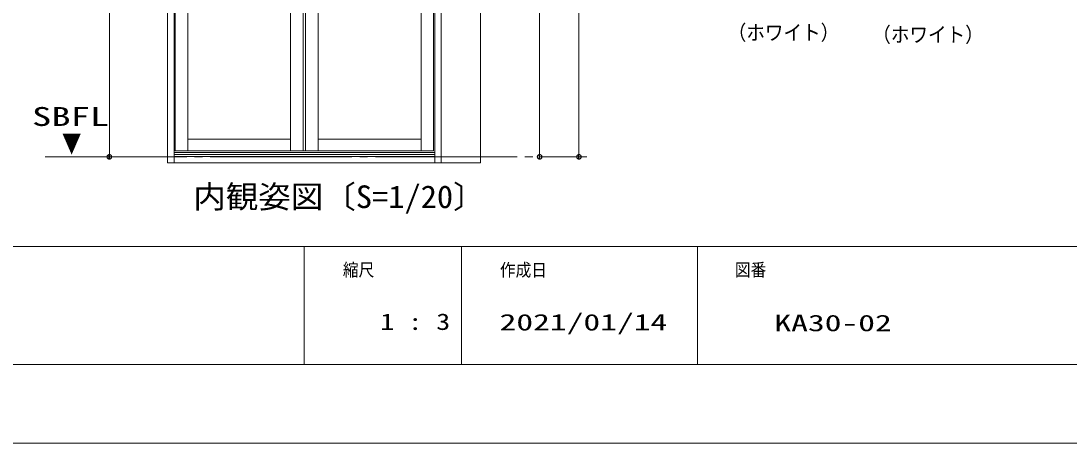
# Model space of a CAD drawing. Units: millimetres on the paper. Extents: x -305 to 305, y -152 to 152.
# Drawn here: x -32 to 101.2, y -148.5 to -94.8 of the extents above; entities that cross this region are included whole.
import ezdxf
from ezdxf.enums import TextEntityAlignment as Align

# ---------------------------------------------------------------- set-up
doc = ezdxf.new("R2010")
doc.units = ezdxf.units.MM
doc.linetypes.add('LONG_CHAIN', pattern=[21, 18, -1, 1, -1])
for name, color, linetype, lineweight in [('0-2_0', 7, 'Continuous', 9), ('0-3_S1', 7, 'Continuous', 9), ('0-5_S5', 7, 'Continuous', 9), ('0-6_1図面枠', 7, 'Continuous', 9), ('0-7_図面枠', 3, 'Continuous', 9), ('0-8_DEFPOINTS', 7, 'Continuous', 9)]:
    doc.layers.add(name, color=color, linetype=linetype, lineweight=lineweight)
doc.styles.add('ＭＳ ゴシック', font='')
doc.styles.get('ＭＳ ゴシック').set_extended_font_data('MS Gothic')

# ---------------------------------------------------------------- blocks, each defined once
blk = doc.blocks.new('_DOTSMALL')
at = {"layer": '0-2_0'}
for p, q in [((0.0746, 0.1), (-0.0746, 0.1)), ((0.1223, -0.0248), (-0.1223, -0.0248))]:
    blk.add_line(p, q, dxfattribs=at)
for points in [[(0.125, 0), (0.124, 0.0157), (0.1211, 0.0311), (0.1162, 0.046), (0.1095, 0.0602), (0.1011, 0.0735), (0.0911, 0.0856), (0.0797, 0.0963), (0.067, 0.1055), (0.0532, 0.1131), (0.0386, 0.1189), (0.0234, 0.1228), (0.0078, 0.1248), (-0.0078, 0.1248), (-0.0234, 0.1228), (-0.0386, 0.1189), (-0.0532, 0.1131), (-0.067, 0.1055), (-0.0797, 0.0963), (-0.0911, 0.0856), (-0.1011, 0.0735), (-0.1095, 0.0602), (-0.1162, 0.046), (-0.1211, 0.0311), (-0.124, 0.0157), (-0.125, 0), (0, 0)], [(-0.125, 0), (-0.124, -0.0157), (-0.1211, -0.0311), (-0.1162, -0.046), (-0.1095, -0.0602), (-0.1011, -0.0735), (-0.0911, -0.0856), (-0.0797, -0.0963), (-0.067, -0.1055), (-0.0532, -0.1131), (-0.0386, -0.1189), (-0.0234, -0.1228), (-0.0078, -0.1248), (0.0078, -0.1248), (0.0234, -0.1228), (0.0386, -0.1189), (0.0532, -0.1131), (0.067, -0.1055), (0.0797, -0.0963), (0.0911, -0.0856), (0.1011, -0.0735), (0.1095, -0.0602), (0.1162, -0.046), (0.1211, -0.0311), (0.124, -0.0157), (0.125, 0), (0, 0)]]:
    blk.add_lwpolyline(points, close=True, dxfattribs=at)

msp = doc.modelspace()

# ---------------------------------------------------------------- linework, layer by layer
at = {"layer": '0-2_0'}
for p, q in [((3.983, -123.498), (3.983, -138.498)), ((23.983, -123.498), (23.983, -138.498)), ((53.983, -123.498), (53.983, -138.498))]:
    msp.add_line(p, q, dxfattribs=at)
at = {"layer": '0-3_S1'}
for p, q in [((-20.788, -112.096), (-20.788, -12.096)), ((-13.389, -12.596), (-13.389, -112.846)), ((-12.564, -12.096), (-12.564, -112.846)), ((20.586, -12.096), (20.586, -112.846)), ((21.411, -12.596), (21.411, -112.846)), ((26.411, -12.596), (26.411, -112.846)), ((-12.414, -16.746), (-12.414, -111.346)), ((-10.814, -16.746), (-10.814, -111.346)), ((2.261, -16.746), (2.261, -111.346)), ((3.861, -16.746), (3.861, -111.346)), ((4.161, -16.746), (4.161, -111.346)), ((38.911, -31.596), (38.911, -112.096)), ((33.911, -64.846), (33.911, -112.096)), ((5.761, -65.684), (5.761, -111.346)), ((18.836, -65.684), (18.836, -111.346)), ((-10.814, -109.846), (2.261, -109.846)), ((5.761, -109.846), (18.836, -109.846)), ((20.586, -111.546), (-12.564, -111.546)), ((20.586, -111.796), (-12.564, -111.796)), ((-13.482, -112.096), (-21.788, -112.096)), ((26.411, -112.846), (-13.389, -112.846)), ((20.586, -112.059), (-12.564, -112.059)), ((33.911, -112.096), (39.911, -112.096)), ((33.911, -112.096), (34.911, -112.096))]:
    msp.add_line(p, q, dxfattribs=at)
at = {"layer": '0-3_S1', "linetype": 'LONG_CHAIN'}
msp.add_line((-28.956, -112.096), (38.911, -112.096), dxfattribs=at)
at = {"layer": '0-3_S1'}
msp.add_lwpolyline([(20.436, -16.746), (20.436, -111.346), (-12.414, -111.346)], dxfattribs=at)
at = {"layer": '0-7_図面枠'}
msp.add_line((-291.017, -123.498), (108.983, -123.498), dxfattribs=at)
msp.add_lwpolyline([(-291.017, -138.498), (108.983, -138.498), (108.983, 138.502), (-291.017, 138.502)], close=True, dxfattribs=at)
at = {"layer": '0-8_DEFPOINTS'}
msp.add_line((118.983, -148.498), (-301.017, -148.498), dxfattribs=at)

# ---------------------------------------------------------------- block references
at = {"layer": '0-3_S1', "xscale": 2.32, "yscale": 2.32, "rotation": 270}
for p in [(-20.788, -112.096), (33.911, -112.096), (38.911, -112.096)]:
    msp.add_blockref('_DOTSMALL', p, dxfattribs=at)

# ---------------------------------------------------------------- texts
at = {"layer": '0-3_S1', "style": 'ＭＳ ゴシック'}
for s, height, width, p in [('SBFL', 2.405, 1.5, (-30.619, -108.887)), ('▼', 2.405, 0.75, (-26.812, -112.323)), ('内観姿図〔S=1/20〕', 2.886, 1.05, (-10.118, -119.478))]:
    msp.add_text(s, height=height, dxfattribs=dict(at, width=width)).set_placement(p, align=Align.BOTTOM_LEFT)
at = {"layer": '0-5_S5', "style": 'ＭＳ ゴシック', "width": 0.9}
for p in [(57.831, -97.822), (76.203, -98.083)]:
    msp.add_text('（ホワイト）', height=1.924, dxfattribs=at).set_placement(p, align=Align.BOTTOM_LEFT)
at = {"layer": '0-6_1図面枠', "style": 'ＭＳ ゴシック'}
for s, height, width, p in [('縮尺', 1.628, 0.9, (8.896, -127.769)), ('作成日', 1.628, 0.9, (28.857, -127.788)), ('図番', 1.628, 0.9, (58.732, -127.759)), ('1 : 3', 2.092, 1.25, (13.65, -134.738)), ('2021/01/14', 2.089, 1.5, (28.822, -134.801)), ('KA30-02', 2.089, 1.5, (63.761, -134.899))]:
    msp.add_text(s, height=height, dxfattribs=dict(at, width=width)).set_placement(p, align=Align.BOTTOM_LEFT)

doc.saveas('drawing.dxf')
